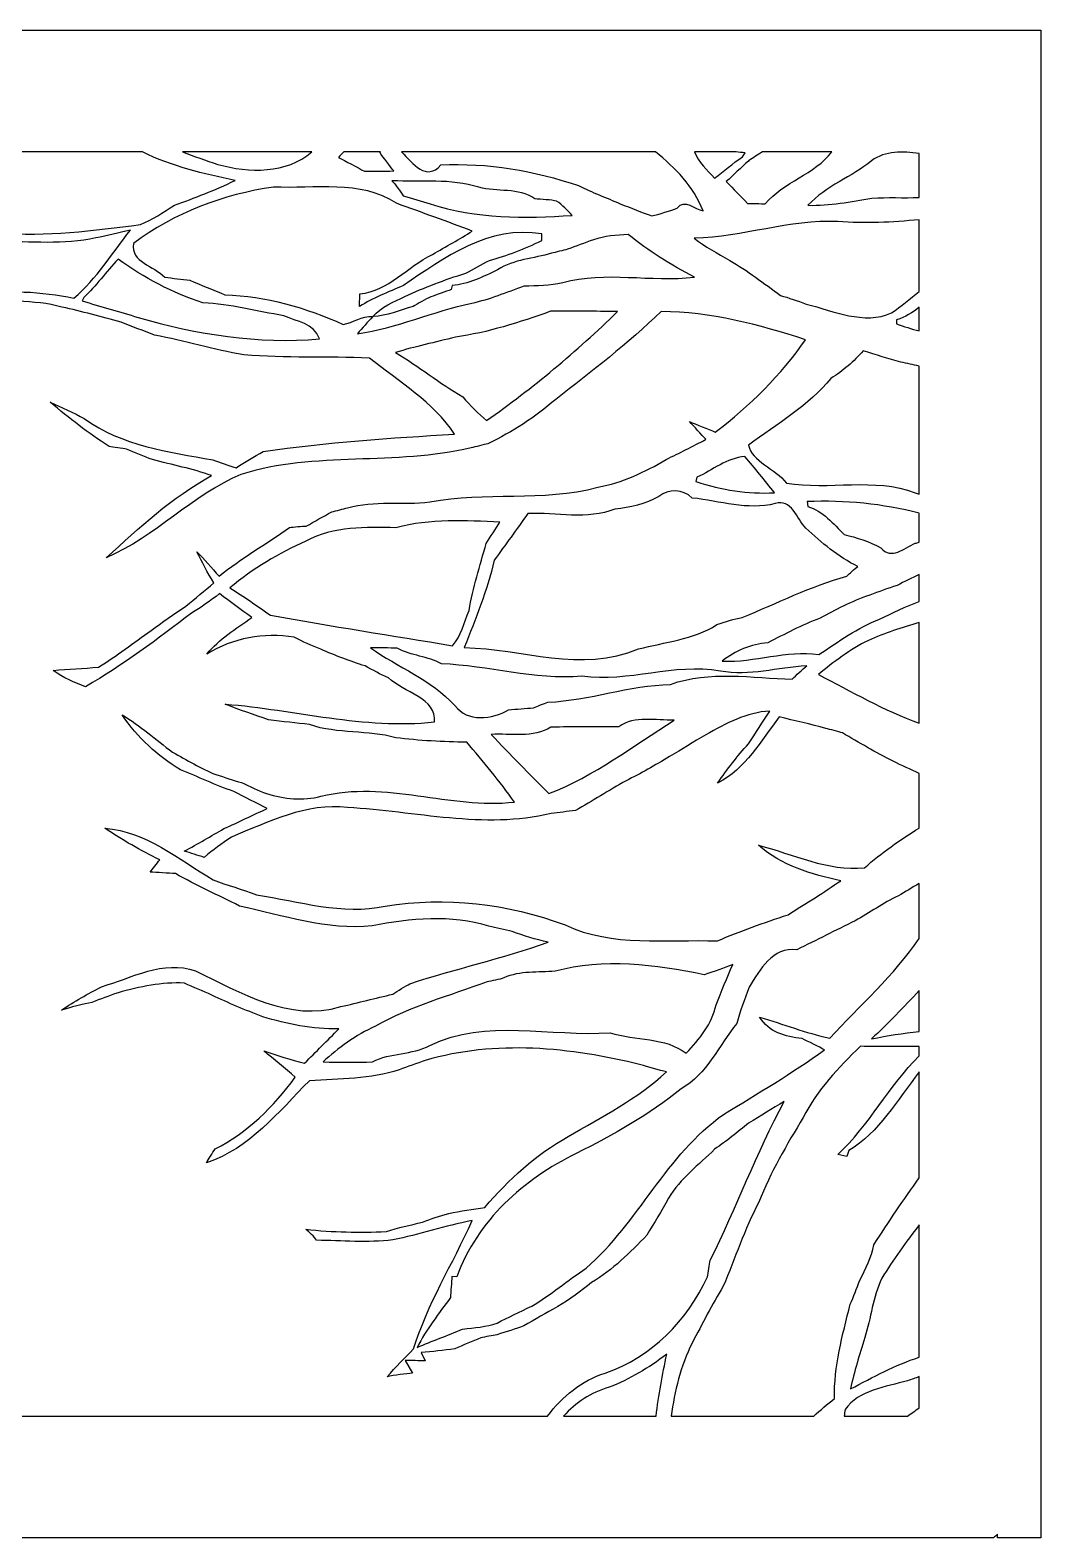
# Model space of a CAD drawing. Extents: x -437 to 3052, y -819 to 142.
# Drawn here: x -115.8 to 34.8, y -565.8 to -341.1 of the extents above; entities that cross this region are included whole.
import ezdxf

# ---------------------------------------------------------------- set-up
doc = ezdxf.new("R2010")
doc.units = 0
doc.layers.add('LAYER_1', color=7, linetype='CONTINUOUS')

msp = doc.modelspace()

# ---------------------------------------------------------------- linework, layer by layer
at = {"layer": 'LAYER_1', "color": 7}
for points, knots in [([(28.36, -341.05), (28.36, -341.05), (15.3, -341.05), (15.3, -341.05), (15.3, -341.05), (12.58, -341.05), (12.58, -341.05), (12.58, -341.05), (12.39, -341.05), (12.39, -341.05), (12.39, -341.05), (-47.29, -341.05), (-47.29, -341.05), (-47.29, -341.05), (-52.12, -341.05), (-52.12, -341.05), (-52.12, -341.05), (-57.39, -341.05), (-57.39, -341.05), (-57.39, -341.05), (-165.37, -341.05), (-165.37, -341.05), (-165.37, -341.05), (-168.95, -341.05), (-168.95, -341.05), (-168.95, -341.05), (-179.53, -341.05), (-179.53, -341.05), (-179.53, -341.05), (-186.25, -341.05), (-186.25, -341.05), (-186.25, -341.05), (-196.2, -341.05), (-196.2, -341.05), (-196.2, -341.05), (-198.37, -341.05), (-198.37, -341.05), (-198.37, -341.05), (-198.96, -341.05), (-198.96, -341.05), (-198.96, -341.05), (-202.5, -341.05), (-202.5, -341.05), (-202.5, -341.05), (-203.52, -341.05), (-203.52, -341.05), (-203.52, -341.05), (-205.69, -341.05), (-205.69, -341.05), (-205.69, -341.05), (-215.54, -341.05), (-215.54, -341.05), (-215.54, -341.05), (-220.3, -341.05), (-220.3, -341.05), (-220.3, -341.05), (-232.94, -341.05), (-232.94, -341.05), (-232.94, -341.05), (-236.52, -341.05), (-236.52, -341.05), (-236.52, -341.05), (-432.41, -341.05), (-432.41, -341.05), (-432.41, -341.05), (-436.81, -341.05), (-436.81, -341.05), (-436.81, -341.05), (-436.81, -356.63), (-436.81, -356.63), (-436.81, -356.63), (-436.81, -360.08), (-436.81, -360.08), (-436.81, -360.08), (-436.81, -436.17), (-436.81, -436.17), (-436.81, -436.17), (-436.81, -438.32), (-436.81, -438.32), (-436.81, -438.32), (-436.81, -565.78), (-436.81, -565.78), (-436.81, -565.78), (-432.41, -565.78), (-432.41, -565.78), (-432.41, -565.78), (-283.99, -565.78), (-283.99, -565.78), (-283.99, -565.78), (-278.73, -565.78), (-278.73, -565.78), (-278.73, -565.78), (-271.96, -565.78), (-271.96, -565.78), (-271.96, -565.78), (-264.07, -565.78), (-264.07, -565.78), (-264.07, -565.78), (-258.65, -565.78), (-258.65, -565.78), (-258.65, -565.78), (-255.32, -565.78), (-255.32, -565.78), (-255.32, -565.78), (-249.48, -565.78), (-249.48, -565.78), (-249.48, -565.78), (-242.25, -565.78), (-242.25, -565.78), (-242.25, -565.78), (-238.3, -565.78), (-238.3, -565.78), (-238.3, -565.78), (-235.56, -565.78), (-235.56, -565.78), (-235.56, -565.78), (-166.33, -565.78), (-166.33, -565.78), (-166.33, -565.78), (-163.59, -565.78), (-163.59, -565.78), (-163.59, -565.78), (-157.59, -565.78), (-157.59, -565.78), (-157.59, -565.78), (-150.36, -565.78), (-150.36, -565.78), (-150.36, -565.78), (-144.52, -565.78), (-144.52, -565.78), (-144.52, -565.78), (-141.19, -565.78), (-141.19, -565.78), (-141.19, -565.78), (-135.77, -565.78), (-135.77, -565.78), (-135.77, -565.78), (-127.88, -565.78), (-127.88, -565.78), (-127.88, -565.78), (-123.16, -565.78), (-123.16, -565.78), (-123.16, -565.78), (-117.9, -565.78), (-117.9, -565.78), (-117.9, -565.78), (-20.66, -565.78), (-20.66, -565.78), (-20.66, -565.78), (-19.56, -565.78), (-19.56, -565.78), (-19.56, -565.78), (-9.58, -565.78), (-9.58, -565.78), (-9.58, -565.78), (-6.75, -565.78), (-6.75, -565.78), (-6.75, -565.78), (1.15, -565.78), (1.15, -565.78), (1.15, -565.78), (3.33, -565.78), (3.33, -565.78), (3.33, -565.78), (26.2, -565.78), (26.2, -565.78), (26.2, -565.78), (27.77, -565.78), (27.77, -565.78), (27.97, -565.6), (28.17, -565.41), (28.36, -565.23), (28.36, -565.23), (28.36, -565.78), (28.36, -565.78), (28.36, -565.78), (34.85, -565.78), (34.85, -565.78), (34.85, -565.78), (34.85, -557.04), (34.85, -557.04), (34.85, -557.04), (34.85, -553.54), (34.85, -553.54), (34.85, -553.54), (34.85, -542.28), (34.85, -542.28), (34.85, -542.28), (34.85, -538.37), (34.85, -538.37), (34.85, -538.37), (34.85, -528.08), (34.85, -528.08), (34.85, -528.08), (34.85, -523.79), (34.85, -523.79), (34.85, -523.79), (34.85, -507.18), (34.85, -507.18), (34.85, -507.18), (34.85, -491.04), (34.85, -491.04), (34.85, -491.04), (34.85, -485.68), (34.85, -485.68), (34.85, -485.68), (34.85, -482.61), (34.85, -482.61), (34.85, -482.61), (34.85, -469.39), (34.85, -469.39), (34.85, -469.39), (34.85, -466.6), (34.85, -466.6), (34.85, -466.6), (34.85, -456.54), (34.85, -456.54), (34.85, -456.54), (34.85, -445.89), (34.85, -445.89), (34.85, -445.89), (34.85, -422.65), (34.85, -422.65), (34.85, -422.65), (34.85, -410.75), (34.85, -410.75), (34.85, -410.75), (34.85, -394.08), (34.85, -394.08), (34.85, -394.08), (34.85, -387.98), (34.85, -387.98), (34.85, -387.98), (34.85, -369.64), (34.85, -369.64), (34.85, -369.64), (34.85, -362.57), (34.85, -362.57), (34.85, -362.57), (34.85, -358.99), (34.85, -358.99), (34.85, -358.99), (34.85, -356.34), (34.85, -356.34), (34.85, -356.34), (34.85, -352.51), (34.85, -352.51), (34.85, -352.51), (34.85, -344.19), (34.85, -344.19), (34.85, -344.19), (34.85, -342.39), (34.85, -342.39), (34.85, -342.39), (34.85, -341.05), (34.85, -341.05), (34.85, -341.05), (32.71, -341.05), (32.71, -341.05), (32.71, -341.05), (28.36, -341.05), (28.36, -341.05)], [0, 0, 0, 0, 1, 1, 1, 2, 2, 2, 3, 3, 3, 4, 4, 4, 5, 5, 5, 6, 6, 6, 7, 7, 7, 8, 8, 8, 9, 9, 9, 10, 10, 10, 11, 11, 11, 12, 12, 12, 13, 13, 13, 14, 14, 14, 15, 15, 15, 16, 16, 16, 17, 17, 17, 18, 18, 18, 19, 19, 19, 20, 20, 20, 21, 21, 21, 22, 22, 22, 23, 23, 23, 24, 24, 24, 25, 25, 25, 26, 26, 26, 27, 27, 27, 28, 28, 28, 29, 29, 29, 30, 30, 30, 31, 31, 31, 32, 32, 32, 33, 33, 33, 34, 34, 34, 35, 35, 35, 36, 36, 36, 37, 37, 37, 38, 38, 38, 39, 39, 39, 40, 40, 40, 41, 41, 41, 42, 42, 42, 43, 43, 43, 44, 44, 44, 45, 45, 45, 46, 46, 46, 47, 47, 47, 48, 48, 48, 49, 49, 49, 50, 50, 50, 51, 51, 51, 52, 52, 52, 53, 53, 53, 54, 54, 54, 55, 55, 55, 56, 56, 56, 57, 57, 57, 58, 58, 58, 59, 59, 59, 60, 60, 60, 61, 61, 61, 62, 62, 62, 63, 63, 63, 64, 64, 64, 65, 65, 65, 66, 66, 66, 67, 67, 67, 68, 68, 68, 69, 69, 69, 70, 70, 70, 71, 71, 71, 72, 72, 72, 73, 73, 73, 74, 74, 74, 75, 75, 75, 76, 76, 76, 77, 77, 77, 78, 78, 78, 79, 79, 79, 80, 80, 80, 81, 81, 81, 82, 82, 82, 83, 83, 83, 84, 84, 84, 85, 85, 85, 86, 86, 86, 87, 87, 87, 87]), ([(16.71, -459.99), (13.85, -461.73), (11.11, -463.68), (8.55, -465.91), (3.04, -466.44), (-2.04, -463.88), (-7.26, -462.55), (-3.82, -465.58), (0.66, -466.89), (5.02, -467.83), (3.75, -468.68), (2.49, -469.52), (1.22, -470.37), (-0.16, -471.21), (-1.55, -472.05), (-2.82, -472.9), (-6.46, -474.07), (-9.98, -475.37), (-13.38, -476.8), (-21, -476.54), (-29.02, -477.76), (-36.09, -474.43), (-44.65, -471.19), (-53.88, -470.16), (-62.9, -471.61), (-69.3, -472.99), (-75.76, -470.9), (-82.12, -469.92), (-84.23, -469.14), (-86.47, -468.49), (-88.58, -467.71), (-93.65, -464.65), (-98.58, -460.48), (-104.69, -460.01), (-102.1, -461.78), (-99.38, -463.32), (-96.53, -464.73), (-96.91, -465.21), (-97.67, -466.07), (-97.93, -466.56), (-97.06, -466.57), (-95.19, -466.73), (-94.19, -466.75), (-91.09, -468.53), (-87.87, -469.95), (-84.65, -471.61), (-78.17, -472.96), (-71.59, -475.3), (-64.83, -474.55), (-59.19, -473.41), (-53.05, -472.9), (-47.46, -474.6), (-46.34, -474.87), (-45.09, -475.14), (-43.97, -475.4), (-42.24, -476.05), (-40.5, -476.58), (-38.63, -476.98), (-45.42, -479.46), (-52.44, -480.95), (-59.23, -483.18), (-59.86, -483.54), (-61.12, -484.26), (-61.76, -484.75), (-64.39, -485.32), (-66.9, -486.02), (-69.53, -486.59), (-77.2, -488.94), (-84.49, -484.48), (-91.19, -481.27), (-96.03, -479.58), (-100.7, -482.35), (-105.22, -483.63), (-107.24, -484.71), (-109.26, -485.79), (-111.16, -487.12), (-110.03, -486.76), (-107.77, -486.18), (-106.64, -485.96), (-105.38, -485.48), (-104.12, -485.01), (-102.74, -484.54), (-99.47, -483.61), (-96.21, -482.92), (-92.84, -483.1), (-91.48, -483.74), (-90.11, -484.26), (-88.75, -484.9), (-86.27, -486.06), (-83.79, -487.09), (-81.18, -488.13), (-77.58, -489.18), (-73.72, -489.99), (-69.84, -489.93), (-71.5, -491.63), (-73.27, -493.34), (-74.93, -495.04), (-77.04, -494.51), (-79.03, -493.86), (-81.02, -493.2), (-79.54, -494.46), (-77.81, -495.73), (-76.34, -497.12), (-79.54, -501.52), (-83.48, -505.41), (-88.27, -507.8), (-88.65, -508.41), (-89.3, -509.39), (-89.55, -509.88), (-83.15, -507.77), (-78.8, -502.27), (-74.22, -497.65), (-69.72, -497.36), (-65.1, -497.44), (-60.82, -496.02), (-59.57, -495.55), (-58.18, -495.08), (-56.93, -494.61), (-46.5, -491.57), (-35.27, -492.63), (-24.82, -495.28), (-23.83, -495.55), (-21.96, -496.07), (-20.97, -496.34), (-25.28, -500.35), (-30.58, -502.98), (-35.63, -505.98), (-40.42, -508.62), (-44.49, -512.39), (-48.06, -516.53), (-49.81, -516.75), (-51.69, -517.09), (-53.44, -517.43), (-54.83, -517.78), (-56.08, -518.25), (-57.34, -518.73), (-59.22, -519.19), (-60.98, -519.53), (-62.74, -520.12), (-66.74, -520.3), (-70.74, -520.23), (-74.73, -519.79), (-74.24, -520.17), (-73.5, -520.92), (-73.13, -521.42), (-69.39, -521.49), (-65.52, -521.8), (-61.76, -521.37), (-57.87, -520.57), (-53.98, -519.28), (-49.96, -518.48), (-52.83, -524.99), (-56.68, -530.99), (-58.67, -537.63), (-60.06, -538.97), (-61.34, -540.31), (-62.61, -541.77), (-61.61, -541.54), (-59.73, -541.33), (-58.85, -541.22), (-58.85, -541.22), (-59.94, -539.34), (-59.94, -539.34), (-59.2, -539.36), (-57.7, -539.38), (-56.95, -539.39), (-56.95, -539.39), (-57.55, -538.15), (-57.55, -538.15), (-55.92, -538.05), (-54.17, -537.83), (-52.54, -537.61), (-51.28, -537.02), (-49.9, -536.55), (-48.64, -535.95), (-48.01, -535.84), (-46.88, -535.61), (-46.26, -535.5), (-44.87, -535.02), (-43.49, -534.68), (-42.24, -534.2), (-40.6, -533.24), (-38.95, -532.28), (-37.19, -531.32), (-35.42, -530.24), (-33.77, -529.03), (-32.13, -527.7), (-28.97, -525.89), (-26.43, -523.22), (-23.88, -520.66), (-22.85, -518.82), (-21.7, -517.11), (-20.66, -515.15), (-18.99, -512.21), (-16.08, -510.16), (-13.79, -507.84), (-12.02, -506.64), (-10.37, -505.3), (-8.73, -503.97), (-6.96, -502.89), (-5.19, -501.81), (-3.42, -500.72), (-7.55, -508.45), (-10.57, -516.56), (-14.45, -524.41), (-14.59, -525.03), (-14.73, -526.26), (-14.87, -526.88), (-17.85, -533.39), (-23.2, -538.86), (-30.11, -541.22), (-33.64, -542.32), (-36.51, -544.71), (-38.7, -547.64), (-38.7, -547.64), (-123.53, -547.64), (-123.53, -547.64), (-123.53, -547.64), (-124.68, -543.94), (-124.68, -543.94), (-124.68, -543.94), (-133.92, -515.06), (-133.92, -515.06), (-133.92, -515.06), (-136.6, -506.41), (-136.6, -506.41), (-136.6, -506.41), (-136.02, -505.97), (-136.02, -505.97), (-136.02, -505.97), (-137, -505.14), (-137, -505.14), (-137, -505.14), (-141.65, -490.13), (-141.65, -490.13), (-141.65, -490.13), (-141.31, -489.6), (-141.31, -489.6), (-141.31, -489.6), (-141.89, -489.36), (-141.89, -489.36), (-141.89, -489.36), (-142.22, -488.32), (-142.22, -488.32), (-142.22, -488.32), (-141.74, -488.32), (-141.74, -488.32), (-141.74, -488.32), (-141.73, -488.04), (-141.73, -488.04), (-141.46, -479.6), (-139.34, -474.46), (-135.9, -473.94), (-135.9, -473.94), (-133.96, -473.94), (-133.96, -473.94), (-133.96, -473.94), (-133.78, -471.41), (-133.78, -471.41), (-133.78, -471.41), (-134.8, -471.41), (-134.8, -471.41), (-134.8, -471.41), (-134.8, -466.69), (-134.8, -466.69), (-134.8, -466.69), (-147.8, -466.69), (-147.8, -466.69), (-147.8, -466.69), (-151.64, -446.03), (-151.64, -446.03), (-151.64, -446.03), (-150.91, -445.33), (-150.91, -445.33), (-150.91, -445.33), (-151.83, -443.93), (-151.83, -443.93), (-151.83, -443.93), (-151.83, -443.32), (-151.83, -443.32), (-151.83, -443.32), (-152.13, -443.32), (-152.13, -443.32), (-152.13, -443.32), (-156.83, -416.47), (-156.83, -416.47), (-156.83, -416.47), (-155.89, -415.5), (-155.89, -415.5), (-155.89, -415.5), (-156.91, -414.86), (-156.91, -414.86), (-156.91, -414.86), (-156.91, -413.64), (-156.91, -413.64), (-156.91, -413.64), (-157.31, -413.64), (-157.31, -413.64), (-157.31, -413.64), (-161.03, -385.37), (-161.03, -385.37), (-161.03, -385.37), (-161.03, -385.04), (-161.03, -385.04), (-161.03, -385.04), (-160.81, -384.8), (-160.81, -384.8), (-160.81, -384.8), (-160.83, -381.03), (-160.83, -381.03), (-160.83, -381.03), (-161.44, -381.7), (-161.44, -381.7), (-161.44, -381.7), (-163.75, -359.19), (-163.75, -359.19), (-163.75, -359.19), (-99.11, -359.19), (-99.11, -359.19), (-94.71, -361.37), (-90, -362.47), (-85.29, -363.46), (-88.31, -364.9), (-91.33, -366.08), (-94.35, -367.14), (-95.99, -368.23), (-97.63, -369.31), (-99.4, -370.03), (-106.41, -370.9), (-113.42, -371.89), (-120.54, -371.27), (-120.54, -371.27), (-120.68, -372.51), (-120.68, -372.51), (-115.81, -372.59), (-110.82, -373.05), (-106.05, -372.02), (-104.3, -371.67), (-102.67, -371.21), (-100.91, -370.87), (-103.59, -374.29), (-105.91, -378.08), (-109.33, -380.99), (-114.19, -380.04), (-119.31, -379.58), (-124.08, -380.86), (-119.84, -381.68), (-115.33, -381.14), (-111.1, -382.32), (-108.12, -382.99), (-105.26, -383.78), (-102.27, -384.58), (-100.66, -385.22), (-98.92, -385.87), (-97.31, -386.52), (-92.82, -387.34), (-88.47, -388.65), (-83.99, -389.47), (-77.75, -389.95), (-71.49, -389.68), (-65.25, -389.92), (-60.81, -393.46), (-55.74, -396.51), (-52.57, -401.27), (-62.08, -401.85), (-71.59, -402.43), (-81.11, -403.87), (-82.5, -404.59), (-83.76, -405.43), (-85.15, -406.28), (-86.39, -405.88), (-87.51, -405.49), (-88.63, -405.1), (-95.23, -403.88), (-102.21, -403.01), (-107.77, -398.96), (-109.38, -398.06), (-111.11, -397.29), (-112.85, -396.52), (-110.02, -398.92), (-107.18, -401.07), (-104.09, -403.1), (-103.47, -403.24), (-102.09, -403.39), (-101.47, -403.52), (-100.23, -404.04), (-98.87, -404.56), (-97.62, -405.07), (-94.64, -405.87), (-91.65, -406.41), (-88.79, -407.45), (-94.72, -410.69), (-99.55, -415.18), (-104.5, -419.68), (-97.2, -416.59), (-91.72, -410.37), (-84.42, -407.28), (-73.36, -403.76), (-61.4, -406.07), (-50.11, -403.29), (-49.48, -403.18), (-48.22, -402.83), (-47.6, -402.71), (-43.94, -400.92), (-40.53, -398.75), (-37.49, -396.08), (-32.17, -391.97), (-26.72, -387.73), (-21.77, -382.99), (-14.39, -383), (-7.18, -384.97), (-0.22, -387.2), (-3.93, -392.45), (-8.51, -397.08), (-13.7, -400.95), (-14.7, -400.56), (-16.56, -399.78), (-17.55, -399.4), (-16.94, -400.03), (-15.71, -401.41), (-15.1, -402.04), (-17.11, -403.12), (-19, -404.07), (-21.02, -405.03), (-24.18, -406.95), (-27.58, -408.5), (-31.21, -409.18), (-39.5, -411.39), (-47.97, -409.76), (-56.24, -411.35), (-60.38, -411.9), (-64.49, -411.09), (-68.51, -412.25), (-69.13, -412.37), (-70.26, -412.72), (-70.89, -412.83), (-72.15, -413.55), (-73.41, -414.27), (-74.68, -414.99), (-75.3, -414.98), (-76.55, -415.08), (-77.18, -415.2), (-80.6, -417.61), (-84.38, -419.78), (-87.68, -422.44), (-88.78, -421.18), (-89.88, -419.93), (-90.99, -418.8), (-90.26, -420.29), (-89.42, -421.92), (-88.44, -423.42), (-89.84, -424.63), (-91.23, -425.72), (-92.63, -426.93), (-94.4, -428.02), (-96.17, -429.35), (-97.81, -430.56), (-100.47, -432.37), (-102.88, -434.3), (-105.65, -435.99), (-107.91, -436.2), (-110.16, -436.28), (-112.41, -436.49), (-110.93, -437.63), (-109.19, -438.28), (-107.58, -438.92), (-102.02, -435.68), (-96.83, -431.81), (-91.77, -427.94), (-90.38, -427.1), (-88.99, -426.13), (-87.6, -425.04), (-85.99, -426.3), (-84.39, -427.45), (-82.78, -428.59), (-85.19, -430.28), (-87.71, -431.84), (-89.5, -434.04), (-85.58, -431.63), (-81.07, -430.84), (-76.46, -431.54), (-75.22, -432.18), (-73.86, -432.82), (-72.49, -433.34), (-70.38, -434.24), (-68.15, -435.15), (-65.91, -435.81), (-64.8, -436.44), (-63.56, -437.08), (-62.44, -437.6), (-60.23, -439.74), (-55.12, -440.69), (-55.56, -444.15), (-66.08, -445.33), (-76.4, -442.31), (-86.75, -441.51), (-84.65, -442.41), (-82.41, -443.07), (-80.3, -443.85), (-78.18, -444.13), (-76.18, -444.29), (-74.19, -444.57), (-69.96, -446.01), (-65.45, -445.34), (-61.35, -446.52), (-57.86, -446.96), (-54.24, -447.14), (-50.74, -447.2), (-48.29, -450.09), (-45.84, -452.98), (-43.64, -456.11), (-53.28, -457.18), (-62.83, -452.81), (-72.49, -455.24), (-75.13, -455.94), (-78, -455.64), (-80.61, -454.85), (-81.85, -454.34), (-83.09, -453.82), (-84.33, -453.18), (-85.58, -452.91), (-86.82, -452.4), (-88.18, -452), (-90.42, -451.1), (-92.52, -449.82), (-94.63, -448.67), (-97.09, -446.78), (-99.43, -444.76), (-102.15, -443.1), (-99.84, -446.48), (-96.88, -449.25), (-93.42, -451.29), (-90.81, -452.33), (-88.21, -453.61), (-85.48, -454.52), (-83.87, -455.42), (-82.13, -456.19), (-80.52, -457.08), (-82.66, -458.04), (-84.81, -459.11), (-86.95, -460.07), (-88.84, -461.15), (-90.86, -462.35), (-92.88, -463.43), (-91.88, -463.69), (-90.89, -464.08), (-89.9, -464.35), (-88.63, -463.25), (-87.24, -462.29), (-85.85, -461.32), (-80.31, -459.07), (-74.64, -456.19), (-68.52, -456.92), (-58.41, -457.46), (-48.21, -460.24), (-38.17, -457.81), (-36.92, -457.71), (-35.79, -457.48), (-34.54, -457.38), (-32.02, -455.94), (-29.62, -454.37), (-26.97, -452.93), (-24.82, -451.85), (-22.68, -450.65), (-20.53, -449.33), (-18.64, -448.25), (-17, -447.16), (-15.1, -446.08), (-12.08, -444.4), (-9.05, -442.72), (-5.55, -442.54), (-6.57, -444.13), (-7.73, -445.84), (-8.75, -447.43), (-10.41, -449.26), (-11.94, -451.21), (-13.35, -453.29), (-9.19, -451.13), (-6.87, -446.97), (-4.19, -443.42), (-1.82, -443.96), (0.54, -444.5), (2.78, -445.15), (3.41, -445.29), (4.65, -445.56), (5.27, -445.81), (7.75, -447.22), (10.22, -448.75), (12.82, -450.03), (14.12, -450.66), (15.41, -451.24), (16.71, -451.84), (16.71, -451.84), (16.71, -459.99), (16.71, -459.99)], [0, 0, 0, 0, 1, 1, 1, 2, 2, 2, 3, 3, 3, 4, 4, 4, 5, 5, 5, 6, 6, 6, 7, 7, 7, 8, 8, 8, 9, 9, 9, 10, 10, 10, 11, 11, 11, 12, 12, 12, 13, 13, 13, 14, 14, 14, 15, 15, 15, 16, 16, 16, 17, 17, 17, 18, 18, 18, 19, 19, 19, 20, 20, 20, 21, 21, 21, 22, 22, 22, 23, 23, 23, 24, 24, 24, 25, 25, 25, 26, 26, 26, 27, 27, 27, 28, 28, 28, 29, 29, 29, 30, 30, 30, 31, 31, 31, 32, 32, 32, 33, 33, 33, 34, 34, 34, 35, 35, 35, 36, 36, 36, 37, 37, 37, 38, 38, 38, 39, 39, 39, 40, 40, 40, 41, 41, 41, 42, 42, 42, 43, 43, 43, 44, 44, 44, 45, 45, 45, 46, 46, 46, 47, 47, 47, 48, 48, 48, 49, 49, 49, 50, 50, 50, 51, 51, 51, 52, 52, 52, 53, 53, 53, 54, 54, 54, 55, 55, 55, 56, 56, 56, 57, 57, 57, 58, 58, 58, 59, 59, 59, 60, 60, 60, 61, 61, 61, 62, 62, 62, 63, 63, 63, 64, 64, 64, 65, 65, 65, 66, 66, 66, 67, 67, 67, 68, 68, 68, 69, 69, 69, 70, 70, 70, 71, 71, 71, 72, 72, 72, 73, 73, 73, 74, 74, 74, 75, 75, 75, 76, 76, 76, 77, 77, 77, 78, 78, 78, 79, 79, 79, 80, 80, 80, 81, 81, 81, 82, 82, 82, 83, 83, 83, 84, 84, 84, 85, 85, 85, 86, 86, 86, 87, 87, 87, 88, 88, 88, 89, 89, 89, 90, 90, 90, 91, 91, 91, 92, 92, 92, 93, 93, 93, 94, 94, 94, 95, 95, 95, 96, 96, 96, 97, 97, 97, 98, 98, 98, 99, 99, 99, 100, 100, 100, 101, 101, 101, 102, 102, 102, 103, 103, 103, 104, 104, 104, 105, 105, 105, 106, 106, 106, 107, 107, 107, 108, 108, 108, 109, 109, 109, 110, 110, 110, 111, 111, 111, 112, 112, 112, 113, 113, 113, 114, 114, 114, 115, 115, 115, 116, 116, 116, 117, 117, 117, 118, 118, 118, 119, 119, 119, 120, 120, 120, 121, 121, 121, 122, 122, 122, 123, 123, 123, 124, 124, 124, 125, 125, 125, 126, 126, 126, 127, 127, 127, 128, 128, 128, 129, 129, 129, 130, 130, 130, 131, 131, 131, 132, 132, 132, 133, 133, 133, 134, 134, 134, 135, 135, 135, 136, 136, 136, 137, 137, 137, 138, 138, 138, 139, 139, 139, 140, 140, 140, 141, 141, 141, 142, 142, 142, 143, 143, 143, 144, 144, 144, 145, 145, 145, 146, 146, 146, 147, 147, 147, 148, 148, 148, 149, 149, 149, 150, 150, 150, 151, 151, 151, 152, 152, 152, 153, 153, 153, 154, 154, 154, 155, 155, 155, 156, 156, 156, 157, 157, 157, 158, 158, 158, 159, 159, 159, 160, 160, 160, 161, 161, 161, 162, 162, 162, 163, 163, 163, 164, 164, 164, 165, 165, 165, 166, 166, 166, 167, 167, 167, 168, 168, 168, 169, 169, 169, 170, 170, 170, 171, 171, 171, 172, 172, 172, 173, 173, 173, 174, 174, 174, 175, 175, 175, 176, 176, 176, 177, 177, 177, 178, 178, 178, 179, 179, 179, 180, 180, 180, 181, 181, 181, 182, 182, 182, 183, 183, 183, 184, 184, 184, 185, 185, 185, 186, 186, 186, 187, 187, 187, 188, 188, 188, 189, 189, 189, 190, 190, 190, 191, 191, 191, 192, 192, 192, 193, 193, 193, 194, 194, 194, 195, 195, 195, 196, 196, 196, 197, 197, 197, 198, 198, 198, 198]), ([(-73.85, -359.19), (-77.65, -362.48), (-83.18, -362.35), (-87.87, -361.07), (-89.66, -360.47), (-91.41, -359.86), (-93.14, -359.19), (-93.14, -359.19), (-73.85, -359.19), (-73.85, -359.19)], [0, 0, 0, 0, 1, 1, 1, 2, 2, 2, 3, 3, 3, 3]), ([(-69.08, -359.19), (-69.08, -359.19), (-63.6, -359.19), (-63.6, -359.19), (-63.64, -359.21), (-63.68, -359.24), (-63.72, -359.26), (-63.23, -360.01), (-62.13, -361.39), (-61.64, -362.02), (-63.15, -362.11), (-64.52, -362.09), (-66.02, -362.06), (-67.01, -361.55), (-68.87, -360.53), (-69.86, -360.02), (-69.63, -359.71), (-69.36, -359.44), (-69.08, -359.19)], [0, 0, 0, 0, 1, 1, 1, 2, 2, 2, 3, 3, 3, 4, 4, 4, 5, 5, 5, 6, 6, 6, 6]), ([(-22.63, -359.19), (-19.64, -361.56), (-16.9, -364.35), (-15.51, -368), (-16.76, -367.74), (-18.23, -366.1), (-19.38, -367.57), (-20.26, -367.92), (-22.14, -368.51), (-23.15, -368.74), (-24.64, -368.22), (-26.25, -367.57), (-27.86, -366.93), (-29.97, -366.02), (-32.08, -365.25), (-34.07, -364.22), (-40.65, -362.01), (-47.63, -360.77), (-54.63, -361.15), (-56.8, -363.62), (-58.72, -360.96), (-60.49, -359.19), (-60.49, -359.19), (-22.63, -359.19), (-22.63, -359.19)], [0, 0, 0, 0, 1, 1, 1, 2, 2, 2, 3, 3, 3, 4, 4, 4, 5, 5, 5, 6, 6, 6, 7, 7, 7, 8, 8, 8, 8]), ([(-10.6, -359.19), (-10.15, -359.24), (-9.69, -359.29), (-9.24, -359.33), (-9.24, -359.33), (-9.62, -359.94), (-9.62, -359.94), (-11.14, -360.9), (-12.41, -362.12), (-13.8, -363.09), (-14.95, -361.91), (-16.18, -360.73), (-16.81, -359.19), (-16.81, -359.19), (-10.6, -359.19), (-10.6, -359.19)], [0, 0, 0, 0, 1, 1, 1, 2, 2, 2, 3, 3, 3, 4, 4, 4, 5, 5, 5, 5]), ([(-8.63, -360.45), (-8.1, -360.11), (-7.32, -359.6), (-6.68, -359.19), (-6.68, -359.19), (3.69, -359.19), (3.69, -359.19), (1.16, -362.53), (-3.53, -363.66), (-6.24, -366.93), (-6.87, -366.92), (-8.24, -366.89), (-8.87, -366.88), (-9.97, -365.75), (-10.96, -364.74), (-12.06, -363.61), (-10.92, -362.64), (-9.9, -361.54), (-8.76, -360.57), (-8.76, -360.57), (-8.63, -360.45), (-8.63, -360.45)], [0, 0, 0, 0, 1, 1, 1, 2, 2, 2, 3, 3, 3, 4, 4, 4, 5, 5, 5, 6, 6, 6, 7, 7, 7, 7]), ([(16.71, -365.98), (14.37, -366.09), (11.97, -365.93), (9.64, -366.09), (6.51, -366.65), (3.37, -367.22), (0.12, -367.16), (2.8, -364.24), (6.7, -362.94), (9.61, -360.52), (11.69, -358.97), (14.24, -359.12), (16.71, -359.45), (16.71, -359.45), (16.71, -365.98), (16.71, -365.98)], [0, 0, 0, 0, 1, 1, 1, 2, 2, 2, 3, 3, 3, 4, 4, 4, 5, 5, 5, 5]), ([(-61.23, -366.85), (-57.38, -368.27), (-53.65, -369.58), (-49.93, -371), (-51.82, -372.21), (-53.84, -373.28), (-55.86, -374.49), (-59.64, -376.28), (-62.33, -379.94), (-66.71, -380.36), (-66.71, -380.36), (-66.74, -382.22), (-66.74, -382.22), (-64.72, -381.02), (-62.45, -380.07), (-60.19, -379.11), (-54.12, -375.01), (-47.41, -370.05), (-39.56, -371.43), (-39.56, -371.43), (-39.58, -372.42), (-39.58, -372.42), (-42.1, -373.61), (-44.74, -374.68), (-47.38, -375.38), (-48.51, -375.97), (-49.78, -376.7), (-50.91, -377.29), (-54.05, -378.23), (-57.07, -379.42), (-59.97, -380.73), (-61.61, -381.56), (-63.49, -382.27), (-64.77, -383.74), (-62.64, -383.65), (-60.75, -382.82), (-58.74, -382.23), (-58.11, -381.87), (-56.85, -381.15), (-56.09, -380.79), (-55.34, -380.56), (-53.83, -379.97), (-53.08, -379.73), (-53.08, -379.73), (-52.94, -379.12), (-52.94, -379.12), (-50.56, -378.91), (-48.3, -377.83), (-46.15, -376.76), (-43.75, -375.19), (-40.75, -375.12), (-38.11, -374.3), (-37.49, -374.18), (-36.35, -373.83), (-35.73, -373.72), (-34.47, -373.25), (-33.21, -372.77), (-31.83, -372.3), (-30.19, -371.71), (-28.44, -371.62), (-26.69, -371.52), (-23.61, -373.93), (-20.27, -376.09), (-16.8, -377.88), (-23.32, -378.63), (-30.03, -376.91), (-36.44, -378.66), (-38.32, -379.12), (-40.32, -379.08), (-42.19, -379.18), (-43.45, -379.65), (-44.84, -380.12), (-46.09, -380.59), (-47.35, -381.07), (-48.61, -381.42), (-49.99, -381.76), (-55.76, -382.9), (-61.17, -385.53), (-67.06, -386.3), (-66.3, -385.44), (-65.53, -384.59), (-64.77, -383.74), (-66.39, -383.59), (-67.66, -384.68), (-69.16, -384.9), (-74.74, -382.45), (-80.71, -380.62), (-86.83, -380.51), (-88.57, -379.74), (-90.3, -379.09), (-92.04, -378.32), (-93.29, -378.17), (-94.54, -378.03), (-95.78, -377.88), (-97.38, -376.12), (-100.87, -375.69), (-100.44, -372.85), (-94.37, -368.26), (-87.07, -365.54), (-79.56, -364.43), (-73.44, -364.78), (-66.66, -363.29), (-61.23, -366.85)], [0, 0, 0, 0, 1, 1, 1, 2, 2, 2, 3, 3, 3, 4, 4, 4, 5, 5, 5, 6, 6, 6, 7, 7, 7, 8, 8, 8, 9, 9, 9, 10, 10, 10, 11, 11, 11, 12, 12, 12, 13, 13, 13, 14, 14, 14, 15, 15, 15, 16, 16, 16, 17, 17, 17, 18, 18, 18, 19, 19, 19, 20, 20, 20, 21, 21, 21, 22, 22, 22, 23, 23, 23, 24, 24, 24, 25, 25, 25, 26, 26, 26, 27, 27, 27, 28, 28, 28, 29, 29, 29, 30, 30, 30, 31, 31, 31, 32, 32, 32, 33, 33, 33, 34, 34, 34, 34]), ([(-35.02, -368.66), (-42.15, -369.16), (-49.27, -369.16), (-56.23, -366.93), (-57.47, -366.54), (-58.84, -366.15), (-60.21, -365.75), (-60.57, -365.13), (-61.43, -364), (-61.92, -363.5), (-57.55, -363.69), (-53.17, -363.15), (-48.94, -364.46), (-46.2, -365.25), (-43.07, -364.44), (-40.6, -366.21), (-39.72, -366.23), (-38.1, -366.38), (-37.35, -366.52), (-36.49, -367.15), (-35.75, -367.9), (-35.02, -368.66)], [0, 0, 0, 0, 1, 1, 1, 2, 2, 2, 3, 3, 3, 4, 4, 4, 5, 5, 5, 6, 6, 6, 7, 7, 7, 7]), ([(16.71, -380.01), (15.35, -381.1), (13.99, -382.18), (12.6, -383.21), (8.44, -385), (3.98, -382.94), (-0.13, -381.88), (-1.49, -381.36), (-2.74, -380.97), (-3.98, -380.58), (-6.45, -378.8), (-8.92, -376.9), (-11.51, -375.37), (-13.37, -374.35), (-15.23, -373.33), (-16.83, -372.07), (-9.58, -371.94), (-2.66, -369.22), (4.58, -369.59), (8.64, -369.88), (12.68, -369.71), (16.71, -369.3), (16.71, -369.3), (16.71, -380.01), (16.71, -380.01)], [0, 0, 0, 0, 1, 1, 1, 2, 2, 2, 3, 3, 3, 4, 4, 4, 5, 5, 5, 6, 6, 6, 7, 7, 7, 8, 8, 8, 8]), ([(-72.7, -387.07), (-81.83, -387.9), (-91.05, -386.38), (-99.76, -383.88), (-102.49, -382.96), (-105.36, -382.3), (-108.09, -381.38), (-108.09, -381.38), (-107.83, -380.89), (-107.83, -380.89), (-106.05, -379.19), (-104.52, -377.11), (-102.73, -375.17), (-98.91, -377.95), (-94.57, -380.26), (-90.1, -381.69), (-85.98, -381.89), (-82, -382.95), (-78.01, -383.63), (-76.03, -384.53), (-73.53, -384.7), (-72.7, -387.07)], [0, 0, 0, 0, 1, 1, 1, 2, 2, 2, 3, 3, 3, 4, 4, 4, 5, 5, 5, 6, 6, 6, 7, 7, 7, 7]), ([(-28.26, -383), (-34.37, -388.96), (-40.96, -394.42), (-47.79, -399.25), (-49.02, -398.24), (-50.25, -396.98), (-51.35, -395.72), (-54.82, -393.68), (-57.9, -391.16), (-61.36, -389.12), (-58.47, -388.18), (-55.46, -387.61), (-52.45, -386.79), (-47.56, -386.14), (-42.91, -384.61), (-38.26, -382.96), (-35.01, -382.89), (-31.64, -382.95), (-28.26, -383)], [0, 0, 0, 0, 1, 1, 1, 2, 2, 2, 3, 3, 3, 4, 4, 4, 5, 5, 5, 6, 6, 6, 6]), ([(16.71, -385.89), (15.57, -385.58), (14.44, -385.23), (13.32, -384.83), (13.32, -384.83), (13.33, -384.21), (13.33, -384.21), (14.64, -383.87), (15.71, -383.15), (16.71, -382.32), (16.71, -382.32), (16.71, -385.89), (16.71, -385.89)], [0, 0, 0, 0, 1, 1, 1, 2, 2, 2, 3, 3, 3, 4, 4, 4, 4]), ([(16.71, -410.19), (16.49, -410.13), (16.29, -410.06), (16.13, -410), (10.05, -407.67), (3.27, -409.65), (-3.09, -408.55), (-4.67, -406.42), (-8.28, -405.37), (-8.74, -402.89), (-4.43, -399.75), (0.24, -396.98), (3.55, -392.95), (5.32, -391.87), (6.97, -390.41), (8.37, -388.83), (10.24, -389.48), (12.1, -390.01), (13.97, -390.53), (14.88, -390.73), (15.79, -390.93), (16.71, -391.13), (16.71, -391.13), (16.71, -410.19), (16.71, -410.19)], [0, 0, 0, 0, 1, 1, 1, 2, 2, 2, 3, 3, 3, 4, 4, 4, 5, 5, 5, 6, 6, 6, 7, 7, 7, 8, 8, 8, 8]), ([(-16.58, -408.32), (-16.58, -408.32), (-16.44, -407.7), (-16.44, -407.7), (-14.05, -406.63), (-12.02, -404.81), (-9.27, -404.61), (-7.8, -406.37), (-6.33, -408.13), (-4.86, -410.01), (-8.86, -410.19), (-12.73, -409.62), (-16.58, -408.32)], [0, 0, 0, 0, 1, 1, 1, 2, 2, 2, 3, 3, 3, 4, 4, 4, 4]), ([(-13.45, -429.66), (-16.98, -431.95), (-21.24, -432.24), (-25.13, -433.29), (-33.69, -436.86), (-42.5, -433.24), (-51.12, -433.09), (-49.42, -428.79), (-47.72, -424.61), (-46.65, -420.05), (-44.98, -417.73), (-43.32, -415.53), (-41.65, -413.09), (-37.4, -412.91), (-32.8, -414.1), (-28.65, -412.44), (-26.39, -412.24), (-24.13, -411.66), (-22.12, -410.58), (-20.6, -409.37), (-18.6, -409.4), (-17.12, -410.79), (-13, -411.23), (-8.91, -412.66), (-4.76, -411.62), (-2.37, -410.79), (-1.55, -413.9), (-0.2, -415.28), (2.13, -417.43), (4.6, -419.57), (7.57, -420.99), (7.07, -421.35), (6.3, -422.08), (5.92, -422.44), (0.52, -423.96), (-4.52, -426.47), (-9.68, -428.61), (-10.93, -428.83), (-12.19, -429.18), (-13.45, -429.66)], [0, 0, 0, 0, 1, 1, 1, 2, 2, 2, 3, 3, 3, 4, 4, 4, 5, 5, 5, 6, 6, 6, 7, 7, 7, 8, 8, 8, 9, 9, 9, 10, 10, 10, 11, 11, 11, 12, 12, 12, 13, 13, 13, 13]), ([(16.71, -417.37), (16.51, -417.43), (16.32, -417.48), (16.13, -417.54), (14.37, -418.26), (12.59, -420.08), (10.99, -418.2), (9.26, -417.3), (7.4, -416.65), (5.53, -416.25), (3.93, -414.61), (2.34, -412.73), (0.1, -412.07), (0.1, -412.07), (-0.01, -411.33), (-0.01, -411.33), (5.66, -411.06), (11.25, -411.68), (16.71, -413.03), (16.71, -413.03), (16.71, -417.37), (16.71, -417.37)], [0, 0, 0, 0, 1, 1, 1, 2, 2, 2, 3, 3, 3, 4, 4, 4, 5, 5, 5, 6, 6, 6, 7, 7, 7, 7]), ([(-80.03, -428.26), (-82, -426.87), (-83.98, -425.47), (-86.08, -424.2), (-82.66, -421.29), (-78.74, -419.01), (-74.72, -417.22), (-70.55, -414.94), (-65.81, -415.15), (-61.31, -415.22), (-56.16, -413.83), (-50.92, -414.16), (-45.8, -414.38), (-46.44, -415.48), (-47.21, -416.46), (-47.85, -417.56), (-48.79, -420.88), (-49.84, -424.2), (-50.4, -427.54), (-51.18, -429.38), (-51.59, -431.35), (-52.86, -432.81), (-61.84, -431.3), (-70.93, -429.9), (-80.03, -428.26)], [0, 0, 0, 0, 1, 1, 1, 2, 2, 2, 3, 3, 3, 4, 4, 4, 5, 5, 5, 6, 6, 6, 7, 7, 7, 8, 8, 8, 8]), ([(16.71, -426.2), (14.69, -426.97), (12.75, -427.88), (10.81, -428.84), (7.54, -430.14), (4.63, -432.19), (1.72, -434.12), (-3.14, -433.42), (-7.8, -435.32), (-12.67, -435.11), (-10.76, -433.54), (-8.37, -432.59), (-5.87, -432.38), (-3.35, -431.07), (-0.83, -429.75), (1.94, -428.68), (3.08, -428.08), (4.21, -427.48), (5.35, -426.89), (7.99, -425.69), (10.63, -424.75), (13.4, -423.81), (14.53, -423.27), (15.61, -422.73), (16.71, -422.2), (16.71, -422.2), (16.71, -426.2), (16.71, -426.2)], [0, 0, 0, 0, 1, 1, 1, 2, 2, 2, 3, 3, 3, 4, 4, 4, 5, 5, 5, 6, 6, 6, 7, 7, 7, 8, 8, 8, 9, 9, 9, 9]), ([(16.71, -444.34), (11.5, -442.48), (6.56, -439.62), (1.67, -437.09), (3.95, -435.28), (6.36, -433.34), (9.13, -432.02), (11.56, -430.91), (14.12, -430.09), (16.71, -429.34), (16.71, -429.34), (16.71, -444.34), (16.71, -444.34)], [0, 0, 0, 0, 1, 1, 1, 2, 2, 2, 3, 3, 3, 4, 4, 4, 4]), ([(-20.35, -438.57), (-26.47, -438.71), (-32.51, -440.96), (-38.64, -441.22), (-39.27, -441.46), (-40.27, -441.81), (-40.78, -442.05), (-42.03, -442.16), (-43.28, -442.26), (-44.53, -442.36), (-46.93, -443.8), (-50.69, -444.23), (-52.52, -441.73), (-56.07, -437.83), (-61.04, -436.01), (-65.12, -433.1), (-64.12, -433.11), (-62.12, -433.15), (-61.12, -433.17), (-59.01, -434.32), (-56.51, -434.36), (-54.54, -435.51), (-47.54, -435.75), (-40.71, -437.97), (-33.57, -437.35), (-26.59, -438.34), (-19.92, -435.36), (-12.94, -436.59), (-8.58, -437.41), (-4.43, -436), (-0.06, -435.82), (-0.69, -436.31), (-1.71, -437.28), (-2.21, -437.77), (-8.21, -437.66), (-14.56, -436.44), (-20.35, -438.57)], [0, 0, 0, 0, 1, 1, 1, 2, 2, 2, 3, 3, 3, 4, 4, 4, 5, 5, 5, 6, 6, 6, 7, 7, 7, 8, 8, 8, 9, 9, 9, 10, 10, 10, 11, 11, 11, 12, 12, 12, 12]), ([(-19.81, -443.9), (-26, -447.75), (-31.7, -452.23), (-38.5, -454.84), (-41.45, -451.94), (-44.27, -449.05), (-47.09, -446.03), (-44.22, -445.83), (-40.86, -446.63), (-38.2, -444.94), (-34.83, -444.88), (-31.45, -444.94), (-28.08, -444.87), (-25.68, -443.18), (-22.57, -443.97), (-19.81, -443.9)], [0, 0, 0, 0, 1, 1, 1, 2, 2, 2, 3, 3, 3, 4, 4, 4, 5, 5, 5, 5]), ([(16.71, -476.43), (12.97, -481.91), (7.82, -486.5), (3.36, -491.31), (-0.25, -490.51), (-3.6, -489.21), (-7.08, -488.16), (-5.74, -490.41), (-3.26, -491.08), (-0.76, -491.37), (0.11, -491.75), (1.84, -492.65), (2.58, -493.03), (-2.22, -496.54), (-7.4, -499.54), (-12.45, -502.67), (-21.05, -508.71), (-25.1, -518.79), (-32.97, -525.58), (-35.62, -527.39), (-38.28, -529.57), (-41.06, -531.25), (-42.83, -532.09), (-44.59, -532.93), (-46.23, -533.76), (-47.86, -534.35), (-49.61, -534.45), (-51.37, -534.67), (-53.63, -535.62), (-55.9, -536.44), (-58.16, -537.39), (-56.74, -534.7), (-54.95, -532.38), (-53.16, -529.93), (-53.15, -529.19), (-52.99, -527.59), (-52.98, -526.84), (-52.98, -526.84), (-52.23, -526.86), (-52.23, -526.86), (-49.21, -518.49), (-42.23, -512.3), (-34.42, -508.48), (-28.88, -505.73), (-23.58, -502.73), (-18.76, -498.85), (-14.97, -496.69), (-13.15, -492.39), (-10.47, -489.1), (-10.06, -487.25), (-9.28, -485.53), (-8.63, -483.68), (-7.08, -481.11), (-5.15, -477.68), (-1.53, -478.11), (1.37, -476.68), (4.26, -475.24), (7.16, -473.81), (9.31, -472.61), (11.33, -471.16), (13.6, -470.08), (14.63, -469.51), (15.65, -468.83), (16.71, -468.26), (16.71, -468.26), (16.71, -476.43), (16.71, -476.43)], [0, 0, 0, 0, 1, 1, 1, 2, 2, 2, 3, 3, 3, 4, 4, 4, 5, 5, 5, 6, 6, 6, 7, 7, 7, 8, 8, 8, 9, 9, 9, 10, 10, 10, 11, 11, 11, 12, 12, 12, 13, 13, 13, 14, 14, 14, 15, 15, 15, 16, 16, 16, 17, 17, 17, 18, 18, 18, 19, 19, 19, 20, 20, 20, 21, 21, 21, 22, 22, 22, 22]), ([(-29.36, -490.5), (-38.25, -491.09), (-47.95, -488.33), (-56.26, -492.39), (-58.91, -493.83), (-62.15, -493.4), (-64.8, -494.84), (-67.18, -494.93), (-69.8, -494.88), (-72.18, -494.84), (-69.89, -492.77), (-67.36, -490.84), (-64.34, -489.53), (-59.16, -486.53), (-53.39, -485.02), (-47.73, -482.89), (-47.1, -482.77), (-45.85, -482.55), (-45.22, -482.31), (-42.83, -481.24), (-40.08, -481.53), (-37.58, -481.33), (-30.42, -479.35), (-22.57, -480.35), (-15.34, -481.84), (-13.84, -481.37), (-12.45, -480.9), (-11.07, -480.3), (-11.98, -482.26), (-12.76, -484.35), (-13.55, -486.32), (-14.22, -489.15), (-16.01, -491.47), (-18.04, -493.54), (-21.13, -491.14), (-25.63, -491.68), (-29.36, -490.5)], [0, 0, 0, 0, 1, 1, 1, 2, 2, 2, 3, 3, 3, 4, 4, 4, 5, 5, 5, 6, 6, 6, 7, 7, 7, 8, 8, 8, 9, 9, 9, 10, 10, 10, 11, 11, 11, 12, 12, 12, 12]), ([(16.71, -490.3), (14.31, -490.57), (11.94, -490.92), (9.61, -491.42), (12.04, -489.05), (14.43, -486.67), (16.71, -484.2), (16.71, -484.2), (16.71, -490.3), (16.71, -490.3)], [0, 0, 0, 0, 1, 1, 1, 2, 2, 2, 3, 3, 3, 3]), ([(16.71, -493.95), (12.17, -498.43), (9.27, -504.26), (4.56, -508.65), (4.56, -508.65), (5.93, -508.93), (5.93, -508.93), (5.93, -508.93), (6.2, -508.06), (6.2, -508.06), (10.72, -505.37), (13.39, -500.52), (16.71, -496.34), (16.71, -496.34), (16.71, -512.13), (16.71, -512.13), (14.39, -515.39), (12.1, -518.68), (9.96, -522.11), (9.55, -523.96), (8.77, -525.68), (7.87, -527.39), (7.35, -528.62), (6.95, -529.85), (6.43, -530.96), (5.23, -535.64), (4.02, -540.2), (4.06, -545.02), (3.02, -545.85), (1.99, -546.72), (0.99, -547.64), (0.99, -547.64), (-20.26, -547.64), (-20.26, -547.64), (-19.8, -543.89), (-18.85, -540.22), (-17.16, -536.74), (-15.61, -533.92), (-14.19, -530.97), (-12.52, -528.28), (-10.7, -524.11), (-9.37, -519.8), (-7.18, -515.75), (-5.48, -511.33), (-3.03, -507.16), (-0.59, -503.12), (1.48, -499.08), (4.66, -495.67), (7.97, -492.51), (10.85, -492.56), (13.74, -492.52), (16.71, -492.54), (16.71, -492.54), (16.71, -493.95), (16.71, -493.95)], [0, 0, 0, 0, 1, 1, 1, 2, 2, 2, 3, 3, 3, 4, 4, 4, 5, 5, 5, 6, 6, 6, 7, 7, 7, 8, 8, 8, 9, 9, 9, 10, 10, 10, 11, 11, 11, 12, 12, 12, 13, 13, 13, 14, 14, 14, 15, 15, 15, 16, 16, 16, 17, 17, 17, 18, 18, 18, 18]), ([(16.71, -538.85), (13.14, -540.03), (9.85, -541.8), (6.46, -543.58), (7.01, -540.99), (7.8, -538.53), (8.59, -535.94), (9.52, -532.99), (9.82, -529.9), (11.12, -527.08), (12.84, -524.33), (14.74, -521.71), (16.71, -519.13), (16.71, -519.13), (16.71, -538.85), (16.71, -538.85)], [0, 0, 0, 0, 1, 1, 1, 2, 2, 2, 3, 3, 3, 4, 4, 4, 5, 5, 5, 5]), ([(-22.53, -547.64), (-22.53, -547.64), (-36.31, -547.64), (-36.31, -547.64), (-34.49, -545.66), (-32.28, -544.1), (-29.52, -543.33), (-26.5, -542.15), (-23.6, -540.46), (-20.94, -538.41), (-21.56, -541.45), (-22.15, -544.53), (-22.53, -547.64)], [0, 0, 0, 0, 1, 1, 1, 2, 2, 2, 3, 3, 3, 4, 4, 4, 4]), ([(16.71, -546.42), (16.11, -546.82), (15.52, -547.23), (14.94, -547.64), (14.94, -547.64), (5.52, -547.64), (5.52, -547.64), (5.57, -547.31), (5.61, -546.98), (5.66, -546.66), (7.71, -543.72), (11.72, -543.3), (14.98, -542.36), (15.57, -542.18), (16.14, -541.98), (16.71, -541.75), (16.71, -541.75), (16.71, -546.42), (16.71, -546.42)], [0, 0, 0, 0, 1, 1, 1, 2, 2, 2, 3, 3, 3, 4, 4, 4, 5, 5, 5, 6, 6, 6, 6])]:
    msp.add_open_spline(points, degree=3, knots=knots, dxfattribs=at)

doc.saveas('drawing.dxf')
